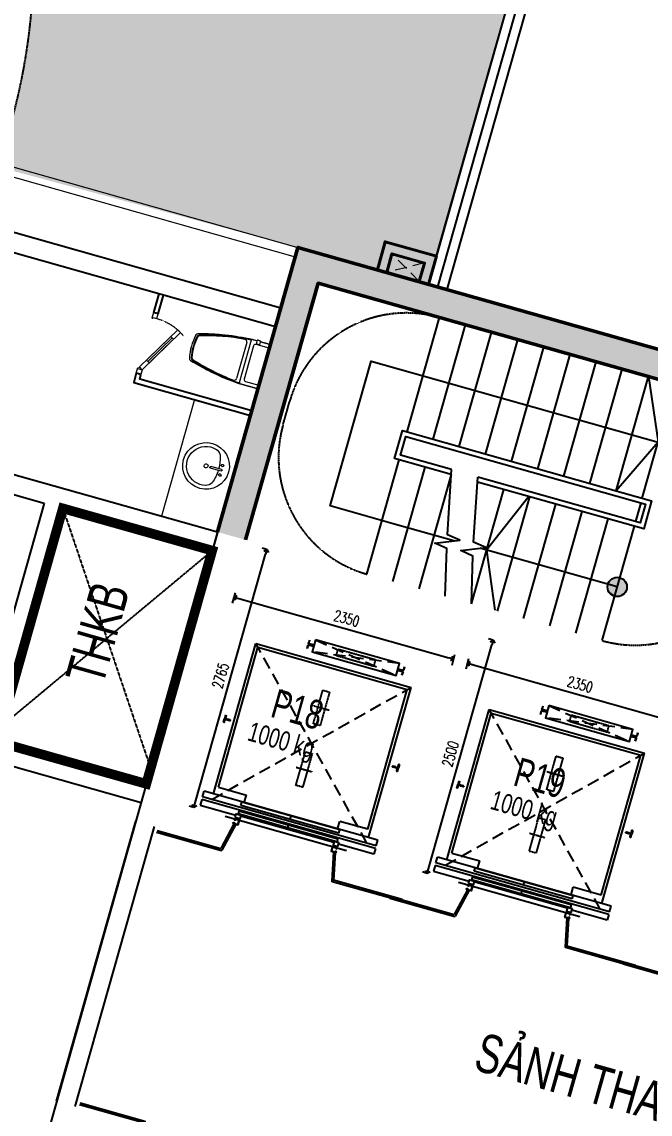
# Model space of a CAD drawing. Header units: millimetres. Extents: x -361611864 to 361244677, y -284134798 to 284403648.
# Drawn here: x -43813 to -37336, y 136956 to 148223 of the extents above; entities that cross this region are included whole.
import ezdxf
from ezdxf.enums import TextEntityAlignment as Align
from ezdxf.xclip import XClip

# ---------------------------------------------------------------- set-up
doc = ezdxf.new("R2010")
doc.units = ezdxf.units.MM
doc.header["$MEASUREMENT"] = 0
doc.header["$XCLIPFRAME"] = 0
for name, pattern in [('CENTERX2', [4, 2.5, -0.5, 0.5, -0.5]), ('HIDDEN', [0.375, 0.25, -0.125]), ('PHANTOMX2', [5, 2.5, -0.5, 0.5, -0.5, 0.5, -0.5]), ('Xref_NT1+NT2_MBDV Cot vach_220729$0$HIDDEN', [0.375, 0.25, -0.125])]:
    doc.linetypes.add(name, pattern=pattern)
for name, color, linetype in [('A-CORE-OTLN', 160, 'Continuous'), ('A-WALL', 11, 'Continuous'), ('dien tich thong thuy', 3, 'Continuous'), ('IDEA - dim', 251, 'Continuous'), ('KT-Khuat', 9, 'HIDDEN'), ('KT-Net manh', 139, 'Continuous'), ('KT-Noi that', 32, 'Continuous'), ('KT-Tuong', 1, 'Continuous'), ('Xref_NT1+NT2 Cot vach HIGH$0$ccu12-Thay', 7, 'Continuous'), ('Xref_NT1+NT2 Cot vach HIGH$0$KT-Text', 7, 'Continuous'), ('Xref_NT1+NT2 Cot vach HIGH$0$KT-Tuong', 1, 'Continuous'), ('Xref_NT1+NT2_MBDV Cot vach_220729$0$A-FLOR-STRS-ARROW', 8, 'Continuous'), ('Xref_NT1+NT2_MBDV Cot vach_220729$0$ccu12-Hatch', 250, 'Continuous'), ('Xref_NT1+NT2_MBDV Cot vach_220729$0$ccu12-Thay', 7, 'Continuous'), ('Xref_NT1+NT2_MBDV Cot vach_220729$0$KT-Net manh', 139, 'Continuous'), ('Xref_NT1+NT2_MBDV Cot vach_220729$0$KT-Text', 7, 'Continuous'), ('Xref_NT1+NT2_MBDV Cot vach_220729$0$KT-Thay', 7, 'Continuous'), ('Xref_NT1+NT2_MBDV Cot vach_220729$0$KT-Tuong', 1, 'Continuous'), ('Xref_ST_MBDV Cot vach 30.7.2022$0$KT-Text', 7, 'Continuous'), ('Xref_ST_MBDV Cot vach 30.7.2022$0$ST_MBDV Cot vach 220803$0$Xref_ST_MBDV Cot vach 30.7.2022$0$KT-Tuong', 1, 'Continuous')]:
    doc.layers.add(name, color=color, linetype=linetype)
for name, color, linetype, lineweight in [('bo dat CXCL', 92, 'Continuous', 18), ('D-building block', 8, 'Continuous', 13), ('KT-Kich thuoc', 159, 'Continuous', 18), ('KT-lomo nuoc', 3, 'HIDDEN', 5), ('KT-Net cat', 1, 'Continuous', 40), ('KT-Noi thatwc', 49, 'Continuous', 9), ('NQH-A-FURN-IDEN', 43, 'Continuous', 9), ('Xref_NT1+NT2_MBDV Cot vach_220729$0$CUA', 37, 'Continuous', 13), ('Xref_NT1+NT2_MBDV Cot vach_220729$0$KT-Net cot vach', 6, 'Continuous', 50)]:
    doc.layers.add(name, color=color, linetype=linetype, lineweight=lineweight)
doc.styles.add('DIM', font='vnsimli.shx', dxfattribs={"width": 0.7})
doc.styles.add('Xref_NT1+NT2 Cot vach HIGH$0$Arial', font='arial.ttf', dxfattribs={"width": 0.7})
doc.styles.add('Xref_NT1+NT2_MBDV Cot vach_220729$0$Arial', font='arial.ttf', dxfattribs={"width": 0.7})
doc.styles.add('Xref_NT1+NT2_MBDV Cot vach_220729$0$xref.N.Cot vach tang N2$0$DIM', font='vnsimli.shx', dxfattribs={"width": 0.7})
doc.dimstyles.new('CCU 1-100 A1', dxfattribs={"dimscale": 100, "dimtxt": 2.2, "dimasz": 1, "dimexe": 1, "dimexo": 0, "dimgap": 1, "dimtad": 1, "dimdec": 0, "dimdsep": 46, "dimtxsty": 'DIM', "dimblk1": 'ARCHTICK', "dimblk2": 'ARCHTICK', "dimsah": 1, "dimcen": 0, "dimdle": 1, "dimclrd": 256, "dimclre": 256, "dimclrt": 31, "dimadec": 0, "dimazin": 0, "dimtfac": 1, "dimtdec": 0, "dimtix": 1, "dimtmove": 2, "dimatfit": 3, "dimldrblk": 'ARCHTICK', "dimfxl": 8, "dimtolj": 1, "dimarcsym": 0})
doc.dimstyles.new('Xref_NT1+NT2_MBDV Cot vach_220729$0$xref.N.Cot vach tang N2$0$CCU 1-100 A1', dxfattribs={"dimscale": 100, "dimtxt": 2.2, "dimasz": 1, "dimexe": 1, "dimexo": 0, "dimgap": 1, "dimtad": 1, "dimdec": 0, "dimdsep": 46, "dimtxsty": 'Xref_NT1+NT2_MBDV Cot vach_220729$0$xref.N.Cot vach tang N2$0$DIM', "dimblk1": 'Xref_NT1+NT2_MBDV Cot vach_220729$0$xref.N.Cot vach tang N2$0$_ARCHTICK', "dimblk2": 'Xref_NT1+NT2_MBDV Cot vach_220729$0$xref.N.Cot vach tang N2$0$_ARCHTICK', "dimsah": 1, "dimcen": 0, "dimdle": 1, "dimclrd": 256, "dimclre": 256, "dimclrt": 31, "dimadec": 0, "dimazin": 0, "dimtfac": 1, "dimtdec": 0, "dimtix": 1, "dimtmove": 2, "dimatfit": 3, "dimldrblk": 'Xref_NT1+NT2_MBDV Cot vach_220729$0$xref.N.Cot vach tang N2$0$_ARCHTICK', "dimfxl": 8, "dimtolj": 1, "dimarcsym": 0})

# ---------------------------------------------------------------- blocks, each defined once
blk = doc.blocks.new('Xref_NT1+NT2_MBDV Cot vach_220729$0$A$C6F5A0866')
at = {"layer": 'Xref_NT1+NT2_MBDV Cot vach_220729$0$ccu12-Hatch', "ltscale": 0.5}
h = blk.add_hatch(dxfattribs=at)
h.set_pattern_fill('1BETONG2-BOP', color=256, scale=50, angle=-9.2212, pattern_type=2)
h.set_pattern_definition([(40.778773, (-344030.4, 1051586.25), (348.967585, -88.43995), [37.5, -412.5]), (345.778773, (-344030.4, 1051586.25), (-8.2109, 382.353), [30, -330]), (91.230173, (-344001.3, 1051578.88), (340.75691, 293.91278), [31.8701, -350.57106]), (36.962973, (-344014.37, 1051684.96), (513.46257, -167.20103), [56.25, -618.75]), (87.414373, (-343971.6, 1051671), (539.3417, 405.87626), [47.80514, -525.8565]), (341.962973, (-344014.37, 1051684.96), (539.34137, 405.87668), [45, -495]), (11.778773, (-343969.02, 1051652.27), (262.33739, -246.534165), [37.5, -412.5]), (216.778773, (-343969.02, 1051652.27), (302.31138, -234.24147), [30, -330]), (62.230173, (-343947.16, 1051631.72), (440.52446, 91.85968), [31.8701, -350.57106]), (58.278773, (-344030.4, 1051586.25), (-53.364341, 157.777667), [0, -326, 0, -335, 0, -331.25]), (355.278773, (-344030.4, 1051586.25), (170.29976, 164.8925), [0, -191, 0, -318.5, 0, -126.25]), (318.278773, (-344140.45, 1051604.12), (261.654741, -53.903389), [0, -125, 0, -390, 0, -517.5]), (308.278773, (-344189.8, 1051612.13), (295.845573, 2.678777), [0, -162.5, 0, -259, 0, -367.5]), (305.778773, (-344030.4, 1051586.25), (172.3971, 124.239646), []), (305.778773, (-344020.58, 1051646.7), (172.3971, 124.239646), [])])
h.paths.add_polyline_path([(3150, 11325), (6200, 11325), (6200, 325), (5800, 325), (5800, 625), (5900, 625), (5900, 11025), (3150, 11025)])
h.paths.add_polyline_path([(4450, 325), (3250, 325), (3250, 625), (4450, 625)])
at = {"layer": 'Xref_NT1+NT2_MBDV Cot vach_220729$0$KT-Net manh'}
h = blk.add_hatch(color=256, dxfattribs=at)
edge = h.paths.add_edge_path(flags=0)
edge.add_arc((3725, 7205), 100, 360, 720)
h = blk.add_hatch(color=256, dxfattribs=at)
edge = h.paths.add_edge_path(flags=0)
edge.add_arc((3725, 7205), 100, 360, 720)
blk.add_hatch(color=256, dxfattribs=at).paths.add_polyline_path([(3694, 7110), (3756, 7110), (3806, 7146), (3825, 7205), (3806, 7264), (3756, 7300), (3694, 7300), (3644, 7264), (3625, 7205), (3644, 7146)], flags=0)
blk.add_hatch(color=256, dxfattribs=at).paths.add_polyline_path([(3694, 7110), (3756, 7110), (3806, 7146), (3825, 7205), (3806, 7264), (3756, 7300), (3694, 7300), (3644, 7264), (3625, 7205), (3644, 7146)], flags=0)
at = {"layer": 'Xref_NT1+NT2_MBDV Cot vach_220729$0$A-FLOR-STRS-ARROW', "elevation": 0}
for points in [[(3150, 8886), (3627, 9004), (3648, 9138), (3749, 8899), (3767, 9035), (4425, 9177)], [(3150, 8605), (3627, 8723), (3648, 8857), (3749, 8618), (3767, 8755), (4425, 8896)]]:
    blk.add_lwpolyline(points, dxfattribs=at)
at = {"layer": 'Xref_NT1+NT2_MBDV Cot vach_220729$0$KT-Net cot vach'}
for points in [[(3150, 11325), (6200, 11325), (6200, 325), (5800, 325)], [(3150, 11025), (5900, 11025), (5900, 625), (5800, 625)]]:
    blk.add_lwpolyline(points, dxfattribs=at)
at = {"layer": 'Xref_NT1+NT2_MBDV Cot vach_220729$0$KT-Net manh'}
blk.add_line((3644, 7264, 0), (3625, 7205, 0), dxfattribs=at)
blk.add_line((3644, 7264, 0), (3625, 7205, 0), dxfattribs=at)
at = {"layer": 'Xref_NT1+NT2_MBDV Cot vach_220729$0$KT-Net manh', "linetype": 'Xref_NT1+NT2_MBDV Cot vach_220729$0$HIDDEN'}
blk.add_lwpolyline([(3150, 9725, -0.414131), (4400, 10975), (4650, 10975, -0.414131), (5900, 9725, -1.000029)], format="xyb", dxfattribs=at)
at = {"layer": 'Xref_NT1+NT2_MBDV Cot vach_220729$0$KT-Net manh', "elevation": 0}
for points in [[(3725, 8956), (3725, 9605), (3725, 9705), (3725, 10280), (5275, 10280), (5275, 7205)], [(4375, 8334), (3725, 8605), (3150, 8355)], [(3725, 7205), (3725, 8675)], [(5900, 7485), (5275, 7205), (4675, 7485)]]:
    blk.add_lwpolyline(points, dxfattribs=at)
at = {"layer": 'Xref_NT1+NT2_MBDV Cot vach_220729$0$KT-Net manh', "linetype": 'Xref_NT1+NT2_MBDV Cot vach_220729$0$HIDDEN', "elevation": 0}
blk.add_lwpolyline([(3150, 7205, 0.414131), (4400, 5955), (4650, 5955, 0.414131), (5900, 7205, 1.000029)], format="xyb", dxfattribs=at)
at = {"layer": 'Xref_NT1+NT2_MBDV Cot vach_220729$0$KT-Net manh'}
blk.add_circle((3725, 7205, 0), 100, dxfattribs=at)
blk.add_circle((3725, 7205, 0), 100, dxfattribs=at)
at = {"layer": 'Xref_NT1+NT2_MBDV Cot vach_220729$0$KT-Thay', "extrusion": (1.28361e-08, 3.72499e-11, 1)}
for p, q in [((3150, 9725), (4375, 9725, 0)), ((4675, 9725, 0), (5900, 9725)), ((3150, 9445, 0), (4375, 9445, 0)), ((4675, 9445, 0), (5900, 9445, 0)), ((3150, 9165, 0), (4375, 9165, 0)), ((4675, 9165, 0), (5900, 9165, 0)), ((4675, 8885, 0), (5900, 8885, 0)), ((3150, 8605, 0), (4375, 8605, 0)), ((4675, 8605, 0), (5900, 8605, 0)), ((3150, 8325, 0), (4375, 8325, 0)), ((4675, 8325, 0), (5900, 8325, 0)), ((3150, 8045, 0), (4375, 8045, 0)), ((4675, 8045, 0), (5900, 8045, 0)), ((3150, 7765, 0), (4375, 7765, 0)), ((4675, 7765, 0), (5900, 7765, 0)), ((3150, 7485, 0), (4375, 7485, 0)), ((4675, 7485, 0), (5900, 7485, 0)), ((3150, 7205, 0), (4375, 7205, 0)), ((4675, 7205, 0), (5900, 7205, 0))]:
    blk.add_line(p, q, dxfattribs=at)
at = {"layer": 'Xref_NT1+NT2_MBDV Cot vach_220729$0$KT-Thay'}
blk.add_line((4625, 7205, 0), (4425, 7205, 0), dxfattribs=at)
at = {"layer": 'Xref_NT1+NT2_MBDV Cot vach_220729$0$KT-Thay', "elevation": 0}
for points in [[(4375, 9166), (4375, 9775), (4675, 9775), (4675, 7105), (4375, 7105), (4375, 8885)], [(4425, 9177), (4425, 9725), (4625, 9725), (4625, 7155), (4425, 7155), (4425, 8896)]]:
    blk.add_lwpolyline(points, dxfattribs=at)
blk = doc.blocks.new('_Open90')
at = {"color": 0, "linetype": 'ByBlock', "lineweight": -2}
for p, q in [((0, 0), (-1, 0)), ((-0.5, 0.5), (0, 0)), ((0, 0), (-0.5, -0.5))]:
    blk.add_line(p, q, dxfattribs=at)
blk = doc.blocks.new('*D101')
at = {"layer": 'Defpoints', "color": 5, "transparency": 16777216}
for p, q in [((730, -880), (730, -742)), ((2230, -843), (2230, -742)), ((780, -792), (1372, -792)), ((2180, -792), (1728, -792))]:
    blk.add_line(p, q, dxfattribs=at)
at = {"layer": 'Defpoints', "color": 0, "transparency": 16777216}
for p in [(730, -880, 0), (2230, -792), (2230, -843, 0)]:
    blk.add_point(p, dxfattribs=at)
at = {"layer": 'Defpoints', "color": 5, "transparency": 16777216, "xscale": 50, "yscale": 50, "zscale": 50}
for p, rotation in [((730, -792), 179.9996488722478), ((2230, -792), 359.9996488722477)]:
    blk.add_blockref('_Open90', p, dxfattribs=dict(at, rotation=rotation))
at = {"layer": 'Defpoints', "color": 5, "transparency": 16777216, "insert": (1550, -792), "char_height": 110, "attachment_point": 5, "rotation": 359.9996, "style": 'DIM'}
blk.add_mtext('\\A1;1500', dxfattribs=at)
blk = doc.blocks.new('_ARCHTICK')
at = {"color": 0, "linetype": 'ByBlock', "const_width": 0.15}
blk.add_lwpolyline([(-0.5, -0.5), (0.5, 0.5)], dxfattribs=at)
blk = doc.blocks.new('*D102')
at = {"layer": 'Defpoints', "color": 5, "transparency": 16777216}
for p, q in [((879, -387), (1000, -387)), ((950, -437), (950, -1009)), ((950, -1937), (950, -1366)), ((879, -1987), (1000, -1987))]:
    blk.add_line(p, q, dxfattribs=at)
at = {"layer": 'Defpoints', "color": 0, "transparency": 16777216}
for p in [(879, -387, 0), (879, -1987, 0), (950, -1987)]:
    blk.add_point(p, dxfattribs=at)
at = {"layer": 'Defpoints', "color": 5, "transparency": 16777216, "xscale": 50, "yscale": 50, "zscale": 50}
for p, rotation in [((950, -387), 89.99964887558284), ((950, -1987), 269.9996488755828)]:
    blk.add_blockref('_Open90', p, dxfattribs=dict(at, rotation=rotation))
at = {"layer": 'Defpoints', "color": 5, "transparency": 16777216, "insert": (950, -1187), "char_height": 110, "attachment_point": 5, "rotation": 269.9996, "style": 'DIM'}
blk.add_mtext('\\A1;1600', dxfattribs=at)
blk = doc.blocks.new('Xref_NT1+NT2_MBDV Cot vach_220729$0$xref.N.Cot vach tang N2$0$_Open90')
at = {"color": 0, "linetype": 'ByBlock', "lineweight": -2}
for p, q in [((0, 0), (-1, 0)), ((-0.5, 0.5), (0, 0)), ((0, 0), (-0.5, -0.5))]:
    blk.add_line(p, q, dxfattribs=at)
blk = doc.blocks.new('*D139')
at = {"layer": 'Defpoints', "color": 5, "transparency": 16777216}
for p, q in [((-38954, 141846), (-39002, 141860)), ((-39620, 139488), (-38967, 141798)), ((-39634, 139440), (-39682, 139454))]:
    blk.add_line(p, q, dxfattribs=at)
at = {"layer": 'Defpoints', "color": 0, "transparency": 16777216}
for p in [(-38954, 141846, 0), (-38954, 141846), (-39634, 139440, 0)]:
    blk.add_point(p, dxfattribs=at)
at = {"layer": 'Defpoints', "color": 5, "transparency": 16777216, "xscale": 50, "yscale": 50, "zscale": 50}
for p, rotation in [((-38954, 141846), 74.22122040715553), ((-39634, 139440), 254.2212204071555)]:
    blk.add_blockref('Xref_NT1+NT2_MBDV Cot vach_220729$0$xref.N.Cot vach tang N2$0$_Open90', p, dxfattribs=dict(at, rotation=rotation))
at = {"layer": 'Defpoints', "color": 5, "transparency": 16777216, "insert": (-39395, 140672), "char_height": 110, "attachment_point": 5, "rotation": 74.2212, "style": 'Xref_NT1+NT2_MBDV Cot vach_220729$0$xref.N.Cot vach tang N2$0$DIM'}
blk.add_mtext('\\A1;2500', dxfattribs=at)
blk = doc.blocks.new('Xref_NT1+NT2_MBDV Cot vach_220729$0$xref.N.Cot vach tang N2$0$_ARCHTICK')
at = {"color": 0, "linetype": 'ByBlock', "const_width": 0.15}
blk.add_lwpolyline([(-0.5, -0.5), (0.5, 0.5)], dxfattribs=at)
blk = doc.blocks.new('*D140')
at = {"layer": 'Defpoints', "color": 5, "transparency": 16777216}
for p, q in [((-39234, 141548), (-39204, 141656)), ((-39169, 141594), (-37004, 140982)), ((-36973, 140909), (-36942, 141017))]:
    blk.add_line(p, q, dxfattribs=at)
at = {"layer": 'Defpoints', "color": 0, "transparency": 16777216}
for p in [(-39234, 141548, 0), (-36956, 140968), (-36973, 140909, 0)]:
    blk.add_point(p, dxfattribs=at)
at = {"layer": 'Defpoints', "color": 5, "transparency": 16777216, "xscale": 50, "yscale": 50, "zscale": 50}
for p, rotation in [((-39217, 141607), 164.2212196862855), ((-36956, 140968), 344.2212196862855)]:
    blk.add_blockref('Xref_NT1+NT2_MBDV Cot vach_220729$0$xref.N.Cot vach tang N2$0$_Open90', p, dxfattribs=dict(at, rotation=rotation))
at = {"layer": 'Defpoints', "color": 5, "transparency": 16777216, "insert": (-38058, 141389), "char_height": 110, "attachment_point": 5, "rotation": 344.2212, "style": 'Xref_NT1+NT2_MBDV Cot vach_220729$0$xref.N.Cot vach tang N2$0$DIM'}
blk.add_mtext('\\A1;2350', dxfattribs=at)
blk = doc.blocks.new('*D141')
at = {"layer": 'Defpoints', "color": 5, "transparency": 16777216}
for p, q in [((-41288, 142781), (-41336, 142795)), ((-42026, 140168), (-41301, 142733)), ((-42039, 140120), (-42088, 140134))]:
    blk.add_line(p, q, dxfattribs=at)
at = {"layer": 'Defpoints', "color": 0, "transparency": 16777216}
for p in [(-41288, 142781, 0), (-41288, 142781), (-42039, 140120, 0)]:
    blk.add_point(p, dxfattribs=at)
at = {"layer": 'Defpoints', "color": 5, "transparency": 16777216, "xscale": 50, "yscale": 50, "zscale": 50}
for p, rotation in [((-41288, 142781), 74.22122135745069), ((-42039, 140120), 254.2212213574507)]:
    blk.add_blockref('Xref_NT1+NT2_MBDV Cot vach_220729$0$xref.N.Cot vach tang N2$0$_Open90', p, dxfattribs=dict(at, rotation=rotation))
at = {"layer": 'Defpoints', "color": 5, "transparency": 16777216, "insert": (-41765, 141479), "char_height": 110, "attachment_point": 5, "rotation": 74.2212, "style": 'Xref_NT1+NT2_MBDV Cot vach_220729$0$xref.N.Cot vach tang N2$0$DIM'}
blk.add_mtext('\\A1;2765', dxfattribs=at)
blk = doc.blocks.new('*D142')
at = {"layer": 'Defpoints', "color": 5, "transparency": 16777216}
for p, q in [((-41640, 142228), (-41610, 142335)), ((-41575, 142274), (-39410, 141662)), ((-39378, 141589), (-39348, 141696))]:
    blk.add_line(p, q, dxfattribs=at)
at = {"layer": 'Defpoints', "color": 0, "transparency": 16777216}
for p in [(-41640, 142228, 0), (-39362, 141648), (-39378, 141589, 0)]:
    blk.add_point(p, dxfattribs=at)
at = {"layer": 'Defpoints', "color": 5, "transparency": 16777216, "xscale": 50, "yscale": 50, "zscale": 50}
for p, rotation in [((-41623, 142287), 164.221219686286), ((-39362, 141648), 344.221219686286)]:
    blk.add_blockref('Xref_NT1+NT2_MBDV Cot vach_220729$0$xref.N.Cot vach tang N2$0$_Open90', p, dxfattribs=dict(at, rotation=rotation))
at = {"layer": 'Defpoints', "color": 5, "transparency": 16777216, "insert": (-40464, 142069), "char_height": 110, "attachment_point": 5, "rotation": 344.2212, "style": 'Xref_NT1+NT2_MBDV Cot vach_220729$0$xref.N.Cot vach tang N2$0$DIM'}
blk.add_mtext('\\A1;2350', dxfattribs=at)
blk = doc.blocks.new('STTT2')
at = {"layer": 'Xref_NT1+NT2_MBDV Cot vach_220729$0$KT-Text', "extrusion": (-7.84266e-08, 2.27976e-08, 1), "style": 'Xref_NT1+NT2_MBDV Cot vach_220729$0$Arial', "oblique": 360, "width": 0.7}
for s, p in [('P18', (-56626, 102067, 0)), ('P19', (-54124, 101360, 0))]:
    blk.add_text(s, height=300, rotation=344.2212, dxfattribs=at).set_placement(p, align=Align.CENTER)
at = {"layer": 'Xref_NT1+NT2_MBDV Cot vach_220729$0$KT-Text', "style": 'Xref_NT1+NT2_MBDV Cot vach_220729$0$Arial', "width": 0.7}
for p in [(-56778, 101799, 0), (-54276, 101092, 0)]:
    blk.add_text('1000 kg', height=200, rotation=344, dxfattribs=at).set_placement(p, align=Align.CENTER)
blk = doc.blocks.new('ĂERWER')
at = {"layer": 'Xref_ST_MBDV Cot vach 30.7.2022$0$KT-Text'}
blk.add_blockref('STTT2', (0, 0), dxfattribs=at)
blk = doc.blocks.new('XI BET - 540 x 360mm-349537-MẶT BẰNG TẦNG 01')
at = {"layer": 'NQH-A-FURN-IDEN', "color": 32}
for p, q in [((227, 9), (-228, 9)), ((-228, 9), (227, 9)), ((-199, 9), (-199, -132)), ((198, -132), (198, 9)), ((-246, -103), (-246, -124)), ((-246, -124), (-246, -103)), ((-238, -1), (-238, -94)), ((-238, -94), (-238, -1)), ((-216, -94), (-237, -94)), ((-207, -124), (-207, -103)), ((237, -181), (237, -1)), ((237, -1), (237, -181)), ((-238, -133), (-238, -181)), ((-238, -181), (-238, -133)), ((-237, -133), (-216, -133)), ((-228, -191), (229, -191)), ((-179, -152), (178, -152)), ((-194, -230), (194, -230))]:
    blk.add_line(p, q, dxfattribs=at)
for centre, radius, start, end in [((-228, -1), 10, 90, 180), ((-228, -1), 10, 90, 180), ((227, -1), 10, 360, 90), ((227, -1), 10, 360, 90), ((-237, -103), 9, 96.3794, 180), ((-237, -103), 9, 96.3794, 180), ((-216, -103), 9, 360, 90), ((-237, -124), 9, 180, 263.6206), ((-237, -124), 9, 180, 263.6206), ((2274, -41), 2515, 183.2067, 196.1242), ((2274, -41), 2515, 183.2067, 196.1242), ((-228, -181), 10, 180, 261.264), ((1871, -86), 2103, 182.8743, 197.6554), ((-216, -124), 9, 270, 360), ((-179, -132), 20, 180, 270), ((-1871, -86), 2103, 342.3446, 357.1226), ((-2274, -41), 2515, 343.8727, 356.7933), ((-2274, -41), 2515, 343.8727, 356.7933), ((178, -132), 20, 270, 0), ((227, -181), 10, 270, 0), ((-194, -253), 22.5, 90, 184.6245), ((1871, -86), 2095, 184.6245, 197.5277), ((-1871, -86), 2095, 342.464, 355.3754), ((194, -253), 22.5, 355.3754, 90), ((-121, -733), 22.5, 196.1242, 256.8994), ((-121, -733), 22.5, 196.1242, 256.8994), ((-111, -717), 22.5, 197.6554, 257.5059), ((-105, -710), 22.5, 197.5277, 258.1005), ((0, -212), 557, 256.8994, 283.0378), ((0, -212), 557, 256.8994, 283.0378), ((0, -215), 536, 257.5059, 282.4941), ((1, -209), 535, 258.1005, 281.7373), ((105, -710), 22.5, 281.7373, 342.464), ((111, -717), 22.5, 282.4941, 342.3446), ((121, -733), 22.5, 283.0378, 343.8727), ((121, -733), 22.5, 283.0378, 343.8727)]:
    blk.add_arc(centre, radius, start, end, dxfattribs=at)
at = {"layer": 'NQH-A-FURN-IDEN'}
for centre, radius, start, end in [((-228, -1), 10, 90, 135), ((227, -1), 10, 45, 90), ((-237, -103), 9, 96.3794, 159.7289), ((2274, -41), 2515, 187.0817, 188.2304), ((-2274, -41), 2515, 351.7684, 352.9173), ((2274, -41), 2515, 191.1005, 192.2492), ((-2274, -41), 2515, 347.7486, 348.8976), ((0, -212), 557, 264.739, 267.0661), ((0, -212), 557, 272.8711, 275.1982)]:
    blk.add_arc(centre, radius, start, end, dxfattribs=at)
blk = doc.blocks.new('Sink - Vanity - Round - Basin-6371507-MẶT BẰNG TẦNG 01')
at = {"layer": 'KT-Noi thatwc'}
for p, q in [((87, 247), (87, 136)), ((106, 247), (106, 136))]:
    blk.add_line(p, q, dxfattribs=at)
for centre, radius, start, end in [((97, 85), 241, 0, 180), ((46, 247), 12.7, 0, 180), ((46, 247), 12.7, 180, 0), ((97, 247), 9.52, 0, 180), ((147, 247), 12.7, 0, 180), ((147, 247), 12.7, 180, 0), ((97, 85), 201, 165.3071, 14.6929), ((1, 104), 105, 120.7927, 162.1904), ((97, -233), 452, 91.2067, 109.2086), ((97, 136), 9.52, 180, 0), ((97, -233), 452, 70.7914, 88.7933), ((192, 104), 105, 17.8096, 59.2073), ((97, 85), 241, 180, 0), ((97, 85), 20.6, 0, 180), ((97, 85), 20.6, 180, 0)]:
    blk.add_arc(centre, radius, start, end, dxfattribs=at)
blk = doc.blocks.new('*U275')
blk.add_line((147, 33), (450, 208))
for points in [[(50, 0), (526, 275), (546, 240), (70, -35)], [(137, 50), (157, 15), (460, 190), (440, 225)], [(0, -50), (60, -50), (60, -40), (50, -40), (50, 0), (0, 0)], [(650, -50), (590, -50), (590, -40), (600, -40), (600, 0), (650, 0)]]:
    blk.add_lwpolyline(points, close=True)
at = {"linetype": 'Xref_NT1+NT2_MBDV Cot vach_220729$0$HIDDEN'}
blk.add_arc((50, 0), 550, 0, 35.0495, dxfattribs=at)
blk = doc.blocks.new('A$C777A4B07')
at = {"layer": 'KT-Noi that', "elevation": 0}
for points in [[(1931, 996), (1877, 803)], [(1925, 790), (1980, 982)], [(1925, 790), (1877, 803)], [(1700, 178), (1673, 82), (2877, -259)], [(1748, 164), (1700, 178)], [(2891, -211), (1735, 116), (1748, 164)]]:
    blk.add_lwpolyline(points, dxfattribs=at)
at = {"layer": 'NQH-A-FURN-IDEN', "color": 32, "extrusion": (-5.1359e-06, -1.60012e-06, 1), "elevation": 0}
blk.add_lwpolyline([(1961, -1299), (2055, -1325), (2537, -1461), (2877, -259), (2300, -96)], close=True, dxfattribs=at)
at = {"layer": 'NQH-A-FURN-IDEN', "color": 32, "rotation": 254.3513592771618}
blk.add_blockref('XI BET - 540 x 360mm-349537-MẶT BẰNG TẦNG 01', (3008, 246, 0), dxfattribs=at)
at = {"layer": 'NQH-A-FURN-IDEN', "color": 32, "extrusion": (3.53894e-06, -4.05138e-06, 1), "xscale": -0.9999999999999996, "rotation": 254.2212229883467}
blk.add_blockref('Sink - Vanity - Round - Basin-6371507-MẶT BẰNG TẦNG 01', (2311, -850, 0), dxfattribs=at)
at = {"layer": 'Xref_NT1+NT2_MBDV Cot vach_220729$0$CUA', "xscale": -1, "rotation": 254.2213025328823}
blk.add_blockref('*U275', (1748, 164, 0), dxfattribs=at)
blk = doc.blocks.new('PCCCCC')
at = {"layer": 'bo dat CXCL'}
for p, q in [((-38130, -43797, 0), (-34393, -44853, 0)), ((-38149, -43895, 0), (-34420, -44949, 0))]:
    blk.add_line(p, q, dxfattribs=at)
at = {"layer": 'D-building block', "color": 2, "const_width": 100, "elevation": 0}
blk.add_lwpolyline([(-37496, -49951), (-35956, -50386), (-35276, -47980), (-36816, -47545)], close=True, dxfattribs=at)
at = {"layer": 'KT-Khuat', "ltscale": 5}
for p, q in [((-36816, -47545, 0), (-35911, -50228, 0)), ((-37451, -49792, 0), (-35276, -47980, 0))]:
    blk.add_line(p, q, dxfattribs=at)
at = {"layer": 'KT-Tuong'}
blk.add_line((-36816, -47545, 0), (-37496, -49951, 0), dxfattribs=at)
at = {"layer": 'KT-Tuong', "elevation": 0}
blk.add_lwpolyline([(-37009, -47491), (-37744, -50089)], dxfattribs=at)
at = {"layer": 'Xref_NT1+NT2_MBDV Cot vach_220729$0$KT-Tuong'}
for p, q in [((-34624, -45671, 0), (-38809, -44488, 0)), ((-34569, -45479, 0), (-38258, -44436, 0)), ((-38917, -46744, 0), (-35222, -47788, 0)), ((-38067, -47192, 0), (-37009, -47491, 0)), ((-36816, -47545, 0), (-35276, -47980, 0))]:
    blk.add_line(p, q, dxfattribs=at)
at = {"layer": 'Xref_ST_MBDV Cot vach 30.7.2022$0$ST_MBDV Cot vach 220803$0$Xref_ST_MBDV Cot vach 30.7.2022$0$KT-Tuong'}
for p, q in [((-37496, -49951, 0), (-35956, -50386, 0)), ((-37496, -49951, 0), (-35956, -50386, 0)), ((-37744, -50089, 0), (-36010, -50579, 0))]:
    blk.add_line(p, q, dxfattribs=at)
at = {"layer": 'A-WALL'}
blk.add_blockref('A$C777A4B07', (-37759, -46327, 0), dxfattribs=at)
at = {"layer": 'Xref_NT1+NT2_MBDV Cot vach_220729$0$KT-Text', "extrusion": (-2.27976e-08, -7.84266e-08, 1), "style": 'Xref_NT1+NT2_MBDV Cot vach_220729$0$Arial', "width": 0.7}
blk.add_text('THKB', height=400, rotation=74.2212, dxfattribs=at).set_placement((-36265, -48885, 0), align=Align.CENTER)
blk = doc.blocks.new('*U300')
at = {"layer": 'KT-lomo nuoc', "ltscale": 500}
for p, q in [((-313, -157), (-90, 179)), ((-403, 22), (0, 0))]:
    blk.add_line(p, q, dxfattribs=at)
blk.add_lwpolyline([(-313, -157), (-403, 22), (-90, 179), (0, 0)], close=True, dxfattribs=at)
blk = doc.blocks.new('CTN TB 33-35')
at = {"layer": 'KT-Net cat', "elevation": 0}
for points in [[(-33573, -45086), (-33494, -44795), (-32964, -44945), (-33045, -45234)], [(-33476, -45112), (-33424, -44919), (-33087, -45014), (-33142, -45206)]]:
    blk.add_lwpolyline(points, dxfattribs=at)
at = {"layer": 'KT-lomo nuoc', "linetype": 'HIDDEN', "xscale": -0.9999999999999997, "rotation": 10.8976534755902}
blk.add_blockref('*U300', (-33478, -45111, 0), dxfattribs=at)
blk = doc.blocks.new('TM KHACH CH (NT2)')
at = {"layer": 'KT-Net manh'}
for p, q in [((2832, 100), (2832, -583.1)), ((2850, 100), (2850, -595.3)), ((2500, -537.5), (2500, -1837.5)), ((2550, -644.8), (2832, -583.1)), ((2550, -663.3), (2847, -598.3)), ((2847, -595.3), (2847, -598.3)), ((2850, -595.3), (2847, -595.3)), ((2550, -1711.7), (2847, -1776.7)), ((2550, -1730.2), (2832, -1791.9)), ((2832, -2525), (2832, -1791.9)), ((2847, -1779.7), (2847, -1776.7)), ((2850, -1779.7), (2847, -1779.7)), ((2850, -2525), (2850, -1779.7))]:
    blk.add_line(p, q, dxfattribs=at)
at = {"layer": 'KT-Net manh', "ltscale": 2}
for points in [[(2510, -637.5), (2500, -637.5), (2500, -687.5), (2550, -687.5), (2550, -637.5), (2540, -637.5), (2540, -647.5), (2541.6, -647.5), (2541.6, -639.1), (2548.4, -639.1), (2548.4, -685.9), (2501.6, -685.9), (2501.6, -639.1), (2508.4, -639.1), (2508.4, -647.5), (2510, -647.5)], [(2510, -1737.5), (2500, -1737.5), (2500, -1687.5), (2550, -1687.5), (2550, -1737.5), (2540, -1737.5), (2540, -1727.5), (2541.6, -1727.5), (2541.6, -1735.9), (2548.4, -1735.9), (2548.4, -1689.1), (2501.6, -1689.1), (2501.6, -1735.9), (2508.4, -1735.9), (2508.4, -1727.5), (2510, -1727.5)]]:
    blk.add_lwpolyline(points, close=True, dxfattribs=at)
at = {"layer": 'KT-Net manh', "const_width": 2}
for points in [[(2847, -595.3), (2832, -583.1)], [(2847, -1779.7), (2832, -1791.9)]]:
    blk.add_lwpolyline(points, dxfattribs=at)
at = {"layer": 'KT-Noi that', "linetype": 'Continuous'}
for p, q in [((1497.5, -260.5, 0), (1497.5, -255.5, 0)), ((1497.5, -255.5, 0), (1535, -255.5, 0)), ((1500.5, -263.5, 0), (1530, -266.6, 0)), ((1530, -316.5, 0), (1530, -287.5, 0)), ((1531, -317.5, 0), (1535, -317.5, 0)), ((1533, -283.4, 0), (1533, -269.6, 0)), ((1572.5, -255.5, 0), (1535, -255.5, 0)), ((1539, -317.5, 0), (1535, -317.5, 0)), ((1537.1, -283.4, 0), (1537.1, -269.6, 0)), ((1540, -316.5, 0), (1540, -287.5, 0)), ((1569.5, -263.5, 0), (1540.1, -266.6, 0)), ((1572.5, -260.5, 0), (1572.5, -255.5, 0)), ((516.5, -877.5, 0), (545.6, -877.5, 0)), ((516.5, -880.7, 0), (516.5, -877.5, 0)), ((516.5, -880.7, 0), (545.6, -880.7, 0)), ((551.8, -931.3, 0), (551.8, -886.9, 0)), ((555, -931.3, 0), (555, -886.9, 0)), ((565, -931.3, 0), (565, -886.9, 0)), ((568.2, -931.3, 0), (568.2, -886.9, 0)), ((603.5, -877.5, 0), (574.4, -877.5, 0)), ((603.5, -880.7, 0), (574.4, -880.7, 0)), ((603.5, -880.7, 0), (603.5, -877.5, 0)), ((558, -934.3, 0), (562, -934.3, 0)), ((558, -937.5, 0), (562, -937.5, 0)), ((516.5, -1894.3, 0), (545.6, -1894.3, 0)), ((516.5, -1897.5, 0), (545.6, -1897.5, 0)), ((551.8, -1843.7, 0), (551.8, -1888.1, 0)), ((555, -1843.7, 0), (555, -1888.1, 0)), ((558, -1837.5, 0), (562, -1837.5, 0)), ((558, -1840.7, 0), (562, -1840.7, 0)), ((565, -1843.7, 0), (565, -1888.1, 0)), ((568.2, -1843.7, 0), (568.2, -1888.1, 0)), ((603.5, -1894.3, 0), (574.4, -1894.3, 0)), ((603.5, -1897.5, 0), (574.4, -1897.5, 0)), ((1497.5, -2114.5, 0), (1497.5, -2119.5, 0)), ((1497.5, -2119.5, 0), (1535, -2119.5, 0)), ((1500.5, -2111.5, 0), (1529.9, -2108.4, 0)), ((1530, -2058.5, 0), (1530, -2087.5, 0)), ((1531, -2057.5, 0), (1535, -2057.5, 0)), ((1532.9, -2091.6, 0), (1532.9, -2105.4, 0)), ((1539, -2057.5, 0), (1535, -2057.5, 0)), ((1572.5, -2119.5, 0), (1535, -2119.5, 0)), ((1537.1, -2091.6, 0), (1537.1, -2105.4, 0)), ((1540, -2058.5, 0), (1540, -2087.5, 0)), ((1569.5, -2111.5, 0), (1540.1, -2108.4, 0)), ((1572.5, -2114.5, 0), (1572.5, -2119.5, 0))]:
    blk.add_line(p, q, dxfattribs=at)
at = {"layer": 'KT-Noi that', "linetype": 'Continuous', "ltscale": 2}
for p, q in [((2310, -2117.5, 0), (2310, -257.5, 0)), ((2370, -257.5, 0), (2310, -257.5, 0)), ((2370, -2117.5, 0), (2370, -257.5, 0)), ((2400, -2117.5, 0), (2400, -257.5, 0)), ((2400, -257.5, 0), (2460, -257.5, 0)), ((2460, -257.5, 0), (2460, -637.5, 0)), ((700, -356.5, 0), (700, -2018.5, 0)), ((2310, -356.5, 0), (700, -356.5, 0)), ((730, -387.5, 0), (730, -1987.5, 0)), ((2230, -387.5, 0), (730, -387.5, 0)), ((2230, -387.5, 0), (2230, -687.5, 0)), ((2314, -1712.5, 0), (2314, -662.5, 0)), ((2348, -662.5, 0), (2314, -662.5, 0)), ((2348, -1712.5, 0), (2348, -662.5, 0)), ((2411, -1717.5, 0), (2411, -657.5, 0)), ((2411, -657.5, 0), (2441.3, -657.5, 0)), ((2441.3, -1717.5, 0), (2441.3, -657.5, 0)), ((2310, -687.5, 0), (2230, -687.5, 0)), ((2455, -1687.5, 0), (2455, -687.5, 0)), ((2314, -1187.5, 0), (2348, -1187.5, 0)), ((2411, -1187.5, 0), (2441.3, -1187.5, 0)), ((2230, -1987.5, 0), (2230, -1687.5, 0)), ((2310, -1687.5, 0), (2230, -1687.5, 0)), ((2348, -1712.5, 0), (2314, -1712.5, 0)), ((2411, -1717.5, 0), (2441.3, -1717.5, 0)), ((2460, -2117.5, 0), (2460, -1737.5, 0)), ((2310, -2018.5, 0), (700, -2018.5, 0)), ((2230, -1987.5, 0), (730, -1987.5, 0)), ((2370, -2117.5, 0), (2310, -2117.5, 0)), ((2400, -2117.5, 0), (2460, -2117.5, 0))]:
    blk.add_line(p, q, dxfattribs=at)
at = {"layer": 'KT-Noi that', "linetype": 'HIDDEN', "ltscale": 500}
for p, q in [((2370, -356.5, 0), (700, -2018.5, 0)), ((2370, -2018.5, 0), (700, -356.5, 0)), ((495, -937.5, 0), (625, -1837.5, 0)), ((495, -1837.5, 0), (625, -937.5, 0))]:
    blk.add_line(p, q, dxfattribs=at)
at = {"layer": 'KT-Noi that', "linetype": 'CENTERX2'}
for p, q in [((1155, -1101.5, 0), (1155, -1270.8, 0)), ((1815, -1101.5, 0), (1815, -1270.8, 0))]:
    blk.add_line(p, q, dxfattribs=at)
at = {"layer": 'KT-Noi that', "linetype": 'Continuous', "ltscale": 2, "elevation": 0}
for points in [[(2485, -637.5), (2445, -637.5), (2445, -687.5), (2485, -687.5)], [(495, -937.5), (625, -937.5), (625, -1837.5), (495, -1837.5)], [(2485, -1737.5), (2445, -1737.5), (2445, -1687.5), (2485, -1687.5)]]:
    blk.add_lwpolyline(points, close=True, dxfattribs=at)
at = {"layer": 'KT-Noi that', "linetype": 'PHANTOMX2', "elevation": 0}
for points in [[(524, -1187.5), (524, -1587.5), (596, -1587.5), (596, -1187.5)], [(975, -1151.5), (975, -1223.5), (1335, -1223.5), (1335, -1151.5)], [(1635, -1151.5), (1635, -1223.5), (1995, -1223.5), (1995, -1151.5)]]:
    blk.add_lwpolyline(points, close=True, dxfattribs=at)
at = {"layer": 'KT-Noi that', "linetype": 'Continuous'}
for centre, radius, start, end in [((1500.5, -260.5, 0), 3, 179.99965, 269.99965), ((1530, -269.6, 0), 3, 359.99965, 89.99965), ((1527.7, -282.8, 0), 5.25, 295.66937, 353.31693), ((1531, -316.5, 0), 1, 179.99965, 269.99965), ((1540.1, -269.6, 0), 3, 89.99965, 179.99965), ((1542.3, -282.8, 0), 5.25, 186.68237, 244.32993), ((1539, -316.5, 0), 1, 269.99965, 359.99965), ((1569.5, -260.5, 0), 3, 269.99965, 359.99965), ((545.6, -886.9, 0), 9.4, 359.99965, 89.99965), ((545.6, -886.9, 0), 6.2, 359.99965, 89.99965), ((574.4, -886.9, 0), 9.4, 89.99965, 179.99965), ((574.4, -886.9, 0), 6.2, 89.99965, 179.99965), ((558, -931.3, 0), 6.2, 179.99965, 269.99965), ((558, -931.3, 0), 3, 179.99965, 269.99965), ((562, -931.3, 0), 6.2, 269.99965, 359.99965), ((562, -931.3, 0), 3, 269.99965, 359.99965), ((545.6, -1888.1, 0), 6.2, 269.99965, 359.99965), ((545.6, -1888.1, 0), 9.4, 269.99965, 359.99965), ((558, -1843.7, 0), 6.2, 89.99965, 179.99965), ((558, -1843.7, 0), 3, 89.99965, 179.99965), ((562, -1843.7, 0), 6.2, 359.99965, 89.99965), ((562, -1843.7, 0), 3, 359.99965, 89.99965), ((574.4, -1888.1, 0), 9.4, 179.99965, 269.99965), ((574.4, -1888.1, 0), 6.2, 179.99965, 269.99965), ((1500.5, -2114.5, 0), 3, 89.99965, 179.99965), ((1529.9, -2105.4, 0), 3, 269.99965, 359.99965), ((1531, -2058.5, 0), 1, 89.99965, 179.99965), ((1527.7, -2092.2, 0), 5.25, 6.68237, 64.32993), ((1542.3, -2092.2, 0), 5.25, 115.66937, 173.31693), ((1540.1, -2105.4, 0), 3, 179.99965, 269.99965), ((1539, -2058.5, 0), 1, 359.99965, 89.99965), ((1569.5, -2114.5, 0), 3, 359.99965, 89.99965)]:
    blk.add_arc(centre, radius, start, end, dxfattribs=at)
at = {"layer": 'Defpoints', "color": 5}
for base, p1, p2, angle, picture, middle in [((950.2, -1987.5), (879.1, -387.5, 0), (879.1, -1987.5, 0), 89.99965, '*D102', (950.2, -1187.5)), ((2230, -791.7), (730, -880.3, 0), (2230, -843.2, 0), 359.99965, '*D101', (1550.1, -791.7))]:
    dim = blk.add_linear_dim(base=base, p1=p1, p2=p2, angle=angle, dimstyle='CCU 1-100 A1', override={"dimscale": 50, "dimblk1": 'Open90', "dimblk2": 'Open90', "dimclrd": 5, "dimclre": 5, "dimclrt": 5, "dimlwd": 65535, "dimlwe": 65535}, dxfattribs=at)
    dim.commit()
    dim.dimension.update_dxf_attribs({"geometry": picture, "text_midpoint": middle, "dimtype": 128})

msp = doc.modelspace()

# ---------------------------------------------------------------- hatches: boundary and pattern name
at = {"layer": 'KT-Kich thuoc', "true_color": 0x20af0d}
h = msp.add_hatch(dxfattribs=at)
h.set_pattern_fill('CROSS', color=84, scale=1000)
edge = h.paths.add_edge_path()
edge.add_line((-27841.7, 187198.4), (-25783.3, 194482.1))
edge.add_arc((-21472.1, 193263.7), 4480, 142.86855, 164.2191, ccw=False)
edge.add_line((-25043.8, 195968.1), (-25339.7, 196051.7))
edge.add_line((-25339.7, 196051.7), (-26090.9, 196263.9))
edge.add_line((-26090.9, 196263.9), (-38906.7, 185379.8))
edge.add_arc((-36226.1, 181786.4), 4483.1, 126.72199, 164.45795)
edge.add_line((-40545.3, 182987.6), (-46258.3, 162606.7))
edge.add_arc((-51423.2, 163929.6), 5331.6, 337.80778, 345.63349, ccw=False)
edge.add_line((-46486.5, 161915.7), (-35837.6, 158906.6))
edge.add_line((-35837.6, 158906.6), (-35728.7, 159292.1))
edge.add_line((-35728.7, 159292.1), (-30995.8, 176035.3))
edge.add_line((-30995.8, 176035.3), (-30995.7, 176035.6))
edge.add_line((-30995.7, 176035.6), (-30996.4, 176035.8))
edge.add_line((-30996.4, 176035.8), (-27841.7, 187198.4))
edge = h.paths.add_edge_path(flags=17)
edge.add_line((-35897.2, 158923.5), (-46486.5, 161915.7))
edge.add_arc((-51423.2, 163929.6), 5331.6, 266.20997, 337.80778, ccw=False)
edge.add_line((-51775.6, 158609.6), (-45981.2, 153824.7))
edge.add_arc((-50130.6, 148898.6), 6440.9, -19.68678, 49.89155, ccw=False)
edge.add_line((-44066.3, 146728.8), (-39617.6, 145530.5))
edge.add_line((-39617.6, 145530.5), (-35897.2, 158923.5))
edge = h.paths.add_edge_path()
edge.add_line((-11676.2, 172694.8), (-25135.4, 125063.5))
edge.add_arc((-29150.2, 125739.4), 4071.3, 275.86225, 350.44294, ccw=False)
edge.add_line((-28734.4, 121689.4), (-41042.9, 120522.6))
edge.add_arc((-41412.1, 124515.4), 4009.8, 170.50372, 275.2823, ccw=False)
edge.add_line((-45366.9, 125176.9), (-42950.9, 133727.1))
edge.add_line((-42950.9, 133727.1), (-46691.1, 134784))
edge.add_line((-46691.1, 134784), (-50171.7, 130569.3))
edge.add_arc((-52177.3, 132225.6), 2601, 230.44883, 320.44884, ccw=False)
edge.add_line((-53833.5, 130220), (-62009.4, 136972))
edge.add_line((-62009.4, 136972), (-62571, 136918.5))
edge.add_line((-62571, 136918.5), (-72783.8, 124547.2))
edge.add_arc((-61935.7, 108739.9), 19171.6, 43.41237, 124.4606, ccw=False)
edge.add_arc((-40250.6, 129594.6), 10916.1, 224.70601, 242.58537)
edge.add_arc((-36103.9, 141714.5), 23660.5, 247.18955, 269.61041)
edge.add_arc((-36264.8, 140107), 22052.5, 270, 292.15763)
edge.add_arc((-36264.8, 140107), 22052.5, 292.15763, 315.78552)
edge.add_line((-20459, 124728.8), (-10071.2, 161364))
edge.add_arc((-13707.8, 162619.8), 3847.2, 340.94912, 371.4287)
edge.add_arc((-136641.3, 144535.3), 128098.6, 8.460518, 12.698861)

# ---------------------------------------------------------------- linework, layer by layer
at = {"layer": 'A-CORE-OTLN'}
msp.add_line((-41048.6, 145607.5, 0), (-42082.5, 141948.8, 0), dxfattribs=at)
at = {"layer": 'IDEA - dim'}
for p, q in [((-39619.8, 145515.5), (-28541.6, 184720.4)), ((-39523.6, 145488.3), (-35569.8, 159480.4)), ((-39427.4, 145461.1), (-35492.1, 159387.7))]:
    msp.add_line(p, q, dxfattribs=at)
at = {"layer": 'Xref_NT1+NT2 Cot vach HIGH$0$ccu12-Thay', "elevation": 0}
for points in [[(-25270.8, 124584.2), (-12203.3, 170829.2, 0.0246876), (-11911.3, 172105.6, 0.0868938), (-11909.5, 172832.5), (-12399.9, 174833.5), (-17117.9, 194318.1, 0.771545), (-25783.3, 194482.1), (-39617.6, 145530.5)], [(-40979.9, 145850.9), (-40979.9, 145850.9), (-41724.3, 143216.3), (-44298.1, 134107.8), (-42950.9, 133727.1), (-45249.6, 125592.1, 0.5291999), (-41042.9, 120522.6), (-28734.4, 121689.4, 0.3082121), (-25270.8, 124584.2)]]:
    msp.add_lwpolyline(points, format="xyb", dxfattribs=at)
at = {"layer": 'Xref_NT1+NT2 Cot vach HIGH$0$KT-Tuong', "ltscale": 0.5}
msp.add_line((-43455.2, 137091), (-42639.4, 139978, 0), dxfattribs=at)
at = {"layer": 'Xref_NT1+NT2_MBDV Cot vach_220729$0$ccu12-Thay', "elevation": 0}
for points in [[(-25270.8, 124584.2), (-12203.3, 170829.2, 0.0246876), (-11911.3, 172105.6, 0.0868938), (-11909.5, 172832.5), (-12399.9, 174833.5), (-17118, 194318.1, 0.771545), (-25783.3, 194482.1), (-39617.6, 145530.5)], [(-40979.9, 145850.9), (-40979.9, 145850.9), (-41724.3, 143216.3), (-44298.1, 134107.8), (-42950.9, 133727.1), (-45249.6, 125592.1, 0.5291999), (-41042.9, 120522.6), (-28734.4, 121689.4, 0.3082121), (-25270.8, 124584.2)]]:
    msp.add_lwpolyline(points, format="xyb", dxfattribs=at)
at = {"layer": 'Xref_NT1+NT2_MBDV Cot vach_220729$0$ccu12-Thay', "linetype": 'HIDDEN', "ltscale": 25, "elevation": 0}
msp.add_lwpolyline([(-44237.3, 146299.9, 0.3330783), (-45981.2, 153824.7), (-60250.5, 165608.8, 0.2778331), (-66054.4, 166871.4, 0.0637996), (-68472, 165574.8, 0.0539039), (-70339.7, 163926.5), (-72803.2, 160957), (-98251.4, 130150.7, 0.0725017), (-99185.1, 128206.1, 0.0502925), (-101942.2, 115823.9, 0.0222997), (-102353.8, 110345.2, 0.4964024), (-95842.5, 106099.5), (-87199.5, 109384.2, 0.0812642), (-83286.3, 111829.1), (-76705.3, 119798), (-74540.3, 122419.5), (-62571, 136918.5, -0.4142136), (-62009.4, 136972), (-53833.5, 130220, 0.4147016), (-50169, 130572.7), (-45461.8, 136272.6)], format="xyb", dxfattribs=at)
at = {"layer": 'Xref_NT1+NT2_MBDV Cot vach_220729$0$KT-Tuong', "ltscale": 0.5}
for p, q in [((-43043.1, 137813.7), (-42446.9, 139923.6)), ((-43455.2, 137091), (-43235.6, 137868.1)), ((-43262.7, 137036.6), (-43043.1, 137813.7))]:
    msp.add_line(p, q, dxfattribs=at)

# ---------------------------------------------------------------- block references
msp.add_blockref('CTN TB 33-35', (-6574.5, 190749.2))
at = {"layer": 'dien tich thong thuy'}
msp.add_blockref('PCCCCC', (-6574.5, 190749.2), dxfattribs=at)
at = {"layer": 'KT-Kich thuoc', "xscale": -1, "rotation": 74.22122041140408}
for p in [(-41553.2, 142580.7, 0), (-39147.4, 141900.9, 0), (-36741.6, 141221.1, 0)]:
    msp.add_blockref('TM KHACH CH (NT2)', p, dxfattribs=at)
at = {"layer": 'KT-Kich thuoc', "rotation": 74.22122041141273}
msp.add_blockref('TM KHACH CH (NT2)', (-43891.8, 134304.7), dxfattribs=at)
at = {"layer": 'Xref_NT1+NT2 Cot vach HIGH$0$KT-Text'}
ref = msp.add_blockref('ĂERWER', (15613.8, 38920.2, 0), dxfattribs=at)
XClip(ref).set_block_clipping_path([(-142996.1134120105, 60785.1066812242), (9003.8865879895, 142428.3779293495)])
at = {"layer": 'Xref_NT1+NT2_MBDV Cot vach_220729$0$KT-Net manh', "rotation": 74.22122668239332}
msp.add_blockref('Xref_NT1+NT2_MBDV Cot vach_220729$0$A$C6F5A0866', (-31754.7, 136850.3, 0), dxfattribs=at)

# ---------------------------------------------------------------- texts
at = {"layer": 'Xref_NT1+NT2 Cot vach HIGH$0$KT-Text', "insert": (-37367.2, 137325.2, 0), "char_height": 400, "width": 4371.406, "attachment_point": 2, "rotation": 344.22122, "style": 'Xref_NT1+NT2 Cot vach HIGH$0$Arial'}
msp.add_mtext('SẢNH THANG MÁY', dxfattribs=at)

# ---------------------------------------------------------------- dimensions: what is measured, and where the dimension line sits
at = {"layer": 'Defpoints', "color": 5}
for p1, p2, distance, picture, middle in [((-42039.5, 140120.2, 0), (-41287.6, 142781.1, 0), 0, '*D141', (-41764.6, 141479.2)), ((-41639.8, 142228.2, 0), (-39378.4, 141589.2, 0), 61.3, '*D142', (-40463.9, 142068.8)), ((-39633.7, 139440.4, 0), (-38953.9, 141846.2, 0), 0, '*D139', (-39394.8, 140671.8)), ((-39234, 141548.4, 0), (-36972.6, 140909.4, 0), 61.3, '*D140', (-38058.1, 141389))]:
    dim = msp.add_aligned_dim(p1=p1, p2=p2, distance=distance, dimstyle='Xref_NT1+NT2_MBDV Cot vach_220729$0$xref.N.Cot vach tang N2$0$CCU 1-100 A1', override={"dimscale": 50, "dimblk1": 'Xref_NT1+NT2_MBDV Cot vach_220729$0$xref.N.Cot vach tang N2$0$_Open90', "dimblk2": 'Xref_NT1+NT2_MBDV Cot vach_220729$0$xref.N.Cot vach tang N2$0$_Open90', "dimclrd": 5, "dimclre": 5, "dimclrt": 5, "dimlwd": 65535, "dimlwe": 65535}, dxfattribs=at)
    dim.commit()
    dim.dimension.update_dxf_attribs({"geometry": picture, "text_midpoint": middle})

doc.saveas('drawing.dxf')
